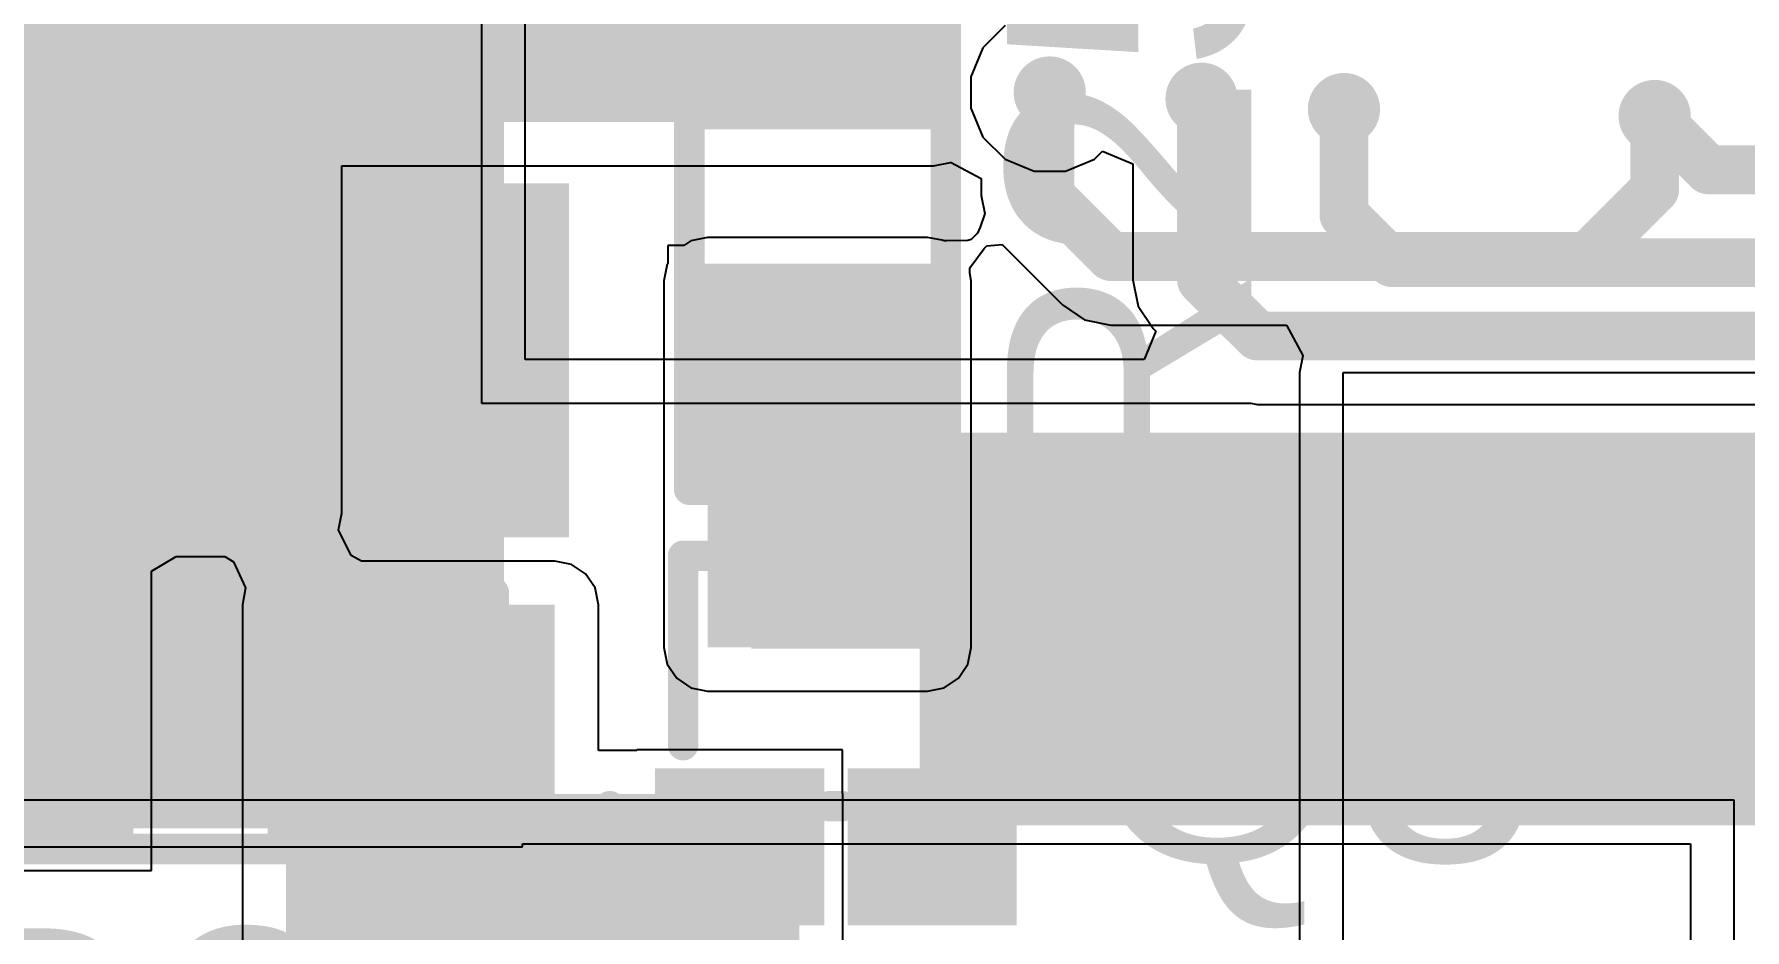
# Model space of a CAD drawing. Header units: millimetres. Extents: x -1.7 to 76.1, y -1.1 to 50.5.
# Drawn here: x 35.83 to 42.95, y 27.27 to 31 of the extents above; entities that cross this region are included whole.
import ezdxf

# ---------------------------------------------------------------- set-up
doc = ezdxf.new("R2010")
doc.units = ezdxf.units.MM
for name, color, linetype in [('BottomLayer', 5, 'Continuous'), ('BottomPaste', 16, 'Continuous'), ('BottomSolder', 6, 'Continuous'), ('TopLayer', 1, 'Continuous'), ('TopOverlay', 2, 'Continuous'), ('TopPaste', 8, 'Continuous'), ('TopSolder', 216, 'Continuous'), ('ViaHoleLayer', 16, 'Continuous')]:
    doc.layers.add(name, color=color, linetype=linetype)
doc.styles.add('Arial', font='', dxfattribs={"height": 0.2})
doc.styles.get('Arial').set_extended_font_data('Arial')

# ---------------------------------------------------------------- blocks, each defined once
blk = doc.blocks.new('SMC_B_104')
at = {"layer": 'BottomLayer'}
blk.add_hatch(color=5, dxfattribs=at).paths.add_polyline_path([(-5.99999943, 2.14999951), (-1.90000001, 2.14999951), (-1.90000001, -2.14999951), (-5.99999943, -2.14999951)])
at = {"layer": 'BottomPaste'}
blk.add_hatch(color=16, dxfattribs=at).paths.add_polyline_path([(-5.99999943, 2.14999951), (-1.90000001, 2.14999951), (-1.90000001, -2.14999951), (-5.99999943, -2.14999951)])
at = {"layer": 'BottomSolder'}
blk.add_hatch(color=6, dxfattribs=at).paths.add_polyline_path([(-6.101599429999999, 2.25159951), (-1.79840001, 2.25159951), (-1.79840001, -2.25159951), (-6.101599429999999, -2.25159951)])
blk = doc.blocks.new('XAL6030_102MEC_B_124')
at = {"layer": 'BottomLayer'}
for points in [[(-2.73499834, 2.74999958), (-1.30499866, 2.74999958), (-1.30499866, -2.74999958), (-2.73499834, -2.74999958)], [(1.3050012, 2.74999958), (2.73500088, 2.74999958), (2.73500088, -2.74999958), (1.3050012, -2.74999958)]]:
    blk.add_hatch(color=5, dxfattribs=at).paths.add_polyline_path(points)
at = {"layer": 'BottomPaste'}
for points in [[(-2.73499834, 2.74999958), (-1.30499866, 2.74999958), (-1.30499866, -2.74999958), (-2.73499834, -2.74999958)], [(1.3050012, 2.74999958), (2.73500088, 2.74999958), (2.73500088, -2.74999958), (1.3050012, -2.74999958)]]:
    blk.add_hatch(color=16, dxfattribs=at).paths.add_polyline_path(points)
at = {"layer": 'BottomSolder'}
for points in [[(-2.83659834, 2.85159958), (-1.20339866, 2.85159958), (-1.20339866, -2.85159958), (-2.83659834, -2.85159958)], [(1.2034012, 2.85159958), (2.83660088, 2.85159958), (2.83660088, -2.85159958), (1.2034012, -2.85159958)]]:
    blk.add_hatch(color=6, dxfattribs=at).paths.add_polyline_path(points)
blk = doc.blocks.new('LED_0805_125')
at = {"layer": 'TopLayer'}
for points in [[(-1.65000051, 0.6000000699999999), (-0.45000037, 0.6000000699999999), (-0.45000037, -0.6000000699999999), (-1.65000051, -0.6000000699999999)], [(0.45000037, 0.6000000699999999), (1.65000051, 0.6000000699999999), (1.65000051, -0.6000000699999999), (0.45000037, -0.6000000699999999)]]:
    blk.add_hatch(color=1, dxfattribs=at).paths.add_polyline_path(points)
at = {"layer": 'TopOverlay'}
blk.add_hatch(color=2, dxfattribs=at).paths.add_polyline_path([(1.73091348, -0.7366), (2.794, -0.7366), (2.794, 0.7366), (1.73091348, 0.7366)])
at = {"layer": 'TopPaste'}
for points in [[(-1.65000051, 0.6000000699999999), (-0.45000037, 0.6000000699999999), (-0.45000037, -0.6000000699999999), (-1.65000051, -0.6000000699999999)], [(0.45000037, 0.6000000699999999), (1.65000051, 0.6000000699999999), (1.65000051, -0.6000000699999999), (0.45000037, -0.6000000699999999)]]:
    blk.add_hatch(color=8, dxfattribs=at).paths.add_polyline_path(points)
at = {"layer": 'TopSolder'}
for points in [[(-1.75160051, 0.7016000699999999), (-0.34840037, 0.7016000699999999), (-0.34840037, -0.7016000699999999), (-1.75160051, -0.7016000699999999)], [(0.34840037, 0.7016000699999999), (1.75160051, 0.7016000699999999), (1.75160051, -0.7016000699999999), (0.34840037, -0.7016000699999999)]]:
    blk.add_hatch(color=216, dxfattribs=at).paths.add_polyline_path(points)
at = {"layer": 'TopOverlay', "const_width": 0.127}
for points in [[(-1.7272, -0.6814718399999999), (-1.7272, 0.6814718399999999)], [(-1.7272, 0.6814718399999999), (-0.47888652, 0.6814718399999999)], [(0.4826, 0.6858), (1.73091348, 0.6858)], [(1.73091348, -0.67714368), (1.73091348, 0.6858)], [(-1.7272, -0.6814718399999999), (-0.47888652, -0.6814718399999999)], [(0.4826, -0.67714368), (1.73091348, -0.67714368)]]:
    blk.add_lwpolyline(points, dxfattribs=at)
at = {"layer": 'TopOverlay', "const_width": 0.0635}
for points in [[(-1.75895, 0.6814718399999999, 1), (-1.69545, 0.6814718399999999, 1)], [(-1.75895, 0.6814718399999999, 1), (-1.69545, 0.6814718399999999, 1)], [(-0.51063652, 0.6814718399999999, 1), (-0.44713652, 0.6814718399999999, 1)], [(0.4508499999999999, 0.6858, 1), (0.51435, 0.6858, 1)], [(1.69916348, 0.6858, 1), (1.76266348, 0.6858, 1)], [(1.69916348, 0.6858, 1), (1.76266348, 0.6858, 1)], [(-1.75895, -0.6814718399999999, 1), (-1.69545, -0.6814718399999999, 1)], [(-1.75895, -0.6814718399999999, 1), (-1.69545, -0.6814718399999999, 1)], [(-0.51063652, -0.6814718399999999, 1), (-0.44713652, -0.6814718399999999, 1)], [(0.4508499999999999, -0.67714368, 1), (0.51435, -0.67714368, 1)], [(1.69916348, -0.67714368, 1), (1.76266348, -0.67714368, 1)], [(1.69916348, -0.67714368, 1), (1.76266348, -0.67714368, 1)]]:
    blk.add_lwpolyline(points, format="xyb", close=True, dxfattribs=at)
blk = doc.blocks.new('SOT_723_128')
at = {"layer": 'TopLayer'}
for points in [[(-0.2499995, 0.7999996699999999), (0.2499995, 0.7999996699999999), (0.2499995, 0.35000057), (-0.2499995, 0.35000057)], [(-0.6499986999999999, -0.35000057), (-0.1499997, -0.35000057), (-0.1499997, -0.7999996699999999), (-0.6499986999999999, -0.7999996699999999)], [(0.15000224, -0.35000057), (0.65000124, -0.35000057), (0.65000124, -0.7999996699999999), (0.15000224, -0.7999996699999999)]]:
    blk.add_hatch(color=1, dxfattribs=at).paths.add_polyline_path(points)
at = {"layer": 'TopPaste'}
for points in [[(-0.2499995, 0.7999996699999999), (0.2499995, 0.7999996699999999), (0.2499995, 0.35000057), (-0.2499995, 0.35000057)], [(-0.6499986999999999, -0.35000057), (-0.1499997, -0.35000057), (-0.1499997, -0.7999996699999999), (-0.6499986999999999, -0.7999996699999999)], [(0.15000224, -0.35000057), (0.65000124, -0.35000057), (0.65000124, -0.7999996699999999), (0.15000224, -0.7999996699999999)]]:
    blk.add_hatch(color=8, dxfattribs=at).paths.add_polyline_path(points)
at = {"layer": 'TopSolder'}
for points in [[(-0.3515995, 0.90159967), (0.3515995, 0.90159967), (0.3515995, 0.24840057), (-0.3515995, 0.24840057)], [(-0.7515987, -0.24840057), (-0.0483997, -0.24840057), (-0.0483997, -0.90159967), (-0.7515987, -0.90159967)], [(0.04840224, -0.24840057), (0.75160124, -0.24840057), (0.75160124, -0.90159967), (0.04840224, -0.90159967)]]:
    blk.add_hatch(color=216, dxfattribs=at).paths.add_polyline_path(points)
at = {"layer": 'TopOverlay', "const_width": 0.127}
for points in [[(-0.635, 0.635), (-0.3809999999999999, 0.635)], [(-0.635, -0.1524), (-0.635, 0.635)], [(-0.635, 0.635), (-0.3809999999999999, 0.635)], [(-0.635, -0.1524), (-0.635, 0.635)], [(0.3809999999999999, 0.635), (0.635, 0.635)], [(0.635, -0.1524), (0.635, 0.635)], [(-0.9397999999999999, -0.4064), (-0.8128, -0.5334)], [(-0.9397999999999999, -0.6604), (-0.9397999999999999, -0.4064)], [(-0.0254, -0.4064), (0.0254, -0.4064)], [(-0.9397999999999999, -0.6604), (-0.8128, -0.5334)]]:
    blk.add_lwpolyline(points, dxfattribs=at)
at = {"layer": 'TopOverlay', "const_width": 0.0635}
for points in [[(-0.66675, 0.635, 1), (-0.60325, 0.635, 1)], [(-0.66675, 0.635, 1), (-0.60325, 0.635, 1)], [(-0.66675, 0.635, 1), (-0.60325, 0.635, 1)], [(-0.66675, 0.635, 1), (-0.60325, 0.635, 1)], [(-0.41275, 0.635, 1), (-0.34925, 0.635, 1)], [(-0.41275, 0.635, 1), (-0.34925, 0.635, 1)], [(0.34925, 0.635, 1), (0.41275, 0.635, 1)], [(0.60325, 0.635, 1), (0.66675, 0.635, 1)], [(0.60325, 0.635, 1), (0.66675, 0.635, 1)], [(-0.66675, -0.1524, 1), (-0.60325, -0.1524, 1)], [(-0.66675, -0.1524, 1), (-0.60325, -0.1524, 1)], [(0.60325, -0.1524, 1), (0.66675, -0.1524, 1)], [(-0.9715499999999999, -0.4064, 1), (-0.9080499999999999, -0.4064, 1)], [(-0.9715499999999999, -0.4064, 1), (-0.9080499999999999, -0.4064, 1)], [(-0.05715, -0.4064, 1), (0.00635, -0.4064, 1)], [(-0.00635, -0.4064, 1), (0.05715, -0.4064, 1)], [(-0.84455, -0.5334, 1), (-0.7810499999999999, -0.5334, 1)], [(-0.84455, -0.5334, 1), (-0.7810499999999999, -0.5334, 1)], [(-0.9715499999999999, -0.6604, 1), (-0.9080499999999999, -0.6604, 1)], [(-0.9715499999999999, -0.6604, 1), (-0.9080499999999999, -0.6604, 1)]]:
    blk.add_lwpolyline(points, format="xyb", close=True, dxfattribs=at)
blk = doc.blocks.new('R___0603_154')
at = {"layer": 'TopLayer'}
for points in [[(-0.3809999999999999, 0.4445), (-0.3809999999999999, -0.4445), (-1.143, -0.4445), (-1.143, 0.4445)], [(1.143, 0.4445), (1.143, -0.4445), (0.3809999999999999, -0.4445), (0.3809999999999999, 0.4445)]]:
    blk.add_hatch(color=1, dxfattribs=at).paths.add_polyline_path(points)
at = {"layer": 'TopPaste'}
for points in [[(-0.3809999999999999, 0.4445), (-0.3809999999999999, -0.4445), (-1.143, -0.4445), (-1.143, 0.4445)], [(1.143, 0.4445), (1.143, -0.4445), (0.3809999999999999, -0.4445), (0.3809999999999999, 0.4445)]]:
    blk.add_hatch(color=8, dxfattribs=at).paths.add_polyline_path(points)
at = {"layer": 'TopSolder'}
for points in [[(-0.2794, 0.5460999999999999), (-0.2794, -0.5460999999999999), (-1.2446, -0.5460999999999999), (-1.2446, 0.5460999999999999)], [(1.2446, 0.5460999999999999), (1.2446, -0.5460999999999999), (0.2794, -0.5460999999999999), (0.2794, 0.5460999999999999)]]:
    blk.add_hatch(color=216, dxfattribs=at).paths.add_polyline_path(points)
at = {"layer": 'TopOverlay', "const_width": 0.127}
for points in [[(-1.2192, 0.5334), (-1.2192, -0.5334)], [(-1.2192, 0.5334), (1.2192, 0.5334)], [(1.2192, 0.5334), (1.2192, -0.5334)], [(-1.2192, -0.5334), (1.2192, -0.5334)]]:
    blk.add_lwpolyline(points, dxfattribs=at)
at = {"layer": 'TopOverlay', "const_width": 0.0635}
for points in [[(-1.25095, 0.5334, 1), (-1.18745, 0.5334, 1)], [(-1.25095, 0.5334, 1), (-1.18745, 0.5334, 1)], [(1.18745, 0.5334, 1), (1.25095, 0.5334, 1)], [(1.18745, 0.5334, 1), (1.25095, 0.5334, 1)], [(-1.25095, -0.5334, 1), (-1.18745, -0.5334, 1)], [(-1.25095, -0.5334, 1), (-1.18745, -0.5334, 1)], [(1.18745, -0.5334, 1), (1.25095, -0.5334, 1)], [(1.18745, -0.5334, 1), (1.25095, -0.5334, 1)]]:
    blk.add_lwpolyline(points, format="xyb", close=True, dxfattribs=at)
blk = doc.blocks.new('R___0603_155')
at = {"layer": 'TopLayer'}
for points in [[(-0.3809999999999999, 0.4445), (-0.3810000000000001, -0.4445), (-1.143, -0.4445), (-1.143, 0.4445)], [(1.143, 0.4445), (1.143, -0.4445), (0.3809999999999999, -0.4445), (0.3810000000000001, 0.4445)]]:
    blk.add_hatch(color=1, dxfattribs=at).paths.add_polyline_path(points)
at = {"layer": 'TopPaste'}
for points in [[(-0.3809999999999999, 0.4445), (-0.3810000000000001, -0.4445), (-1.143, -0.4445), (-1.143, 0.4445)], [(1.143, 0.4445), (1.143, -0.4445), (0.3809999999999999, -0.4445), (0.3810000000000001, 0.4445)]]:
    blk.add_hatch(color=8, dxfattribs=at).paths.add_polyline_path(points)
at = {"layer": 'TopSolder'}
for points in [[(-0.2793999999999999, 0.5460999999999999), (-0.2794, -0.5461), (-1.2446, -0.5460999999999999), (-1.2446, 0.5461)], [(1.2446, 0.5460999999999999), (1.2446, -0.5461), (0.2793999999999999, -0.5460999999999999), (0.2794, 0.5461)]]:
    blk.add_hatch(color=216, dxfattribs=at).paths.add_polyline_path(points)
at = {"layer": 'TopOverlay', "const_width": 0.127}
for points in [[(-1.2192, 0.5334), (1.2192, 0.5334)], [(-1.2192, -0.5334), (-1.2192, 0.5334)], [(1.2192, -0.5334), (1.2192, 0.5334)], [(-1.2192, -0.5334), (1.2192, -0.5334)]]:
    blk.add_lwpolyline(points, dxfattribs=at)
at = {"layer": 'TopOverlay', "const_width": 0.0635}
for points in [[(-1.25095, 0.5334, 1), (-1.18745, 0.5334, 1)], [(-1.25095, 0.5334, 1), (-1.18745, 0.5334, 1)], [(1.18745, 0.5334, 1), (1.25095, 0.5334, 1)], [(1.18745, 0.5334, 1), (1.25095, 0.5334, 1)], [(-1.25095, -0.5334, 1), (-1.18745, -0.5334, 1)], [(-1.25095, -0.5334, 1), (-1.18745, -0.5334, 1)], [(1.18745, -0.5334, 1), (1.25095, -0.5334, 1)], [(1.18745, -0.5334, 1), (1.25095, -0.5334, 1)]]:
    blk.add_lwpolyline(points, format="xyb", close=True, dxfattribs=at)

msp = doc.modelspace()

# ---------------------------------------------------------------- hatches: boundary and pattern name
at = {"layer": 'BottomLayer'}
h = msp.add_hatch(color=5, dxfattribs=at)
edge = h.paths.add_edge_path()
edge.add_arc((40.0558, 30.75598624), 0.1499997, 0, 360)
h = msp.add_hatch(color=5, dxfattribs=at)
edge = h.paths.add_edge_path()
edge.add_arc((40.68673854, 30.72993854), 0.1499997, 0, 360)
h = msp.add_hatch(color=5, dxfattribs=at)
edge = h.paths.add_edge_path()
edge.add_arc((41.27875666, 30.68695666), 0.1499997, 0, 360)
h = msp.add_hatch(color=5, dxfattribs=at)
edge = h.paths.add_edge_path()
edge.add_arc((42.57031618, 30.65804892), 0.1499997, 0, 360)
at = {"layer": 'TopLayer'}
for points in [[(35.6362, 30.6324), (39.5732, 30.6324), (39.5732, 31.496), (35.6362, 31.496)], [(35.6362, 29.00679999999999), (36.9316, 29.00679999999999), (36.9316, 30.9626), (35.6362, 30.9626)], [(38.63339999999999, 28.448), (39.5478, 28.448), (39.5478, 29.972), (38.63339999999999, 29.972)], [(36.88079999999999, 26.3652), (37.9984, 26.3652), (37.9984, 28.6258), (36.88079999999999, 28.6258)], [(37.7444, 26.3652), (39.0144, 26.3652), (39.0144, 27.8384), (37.7444, 27.8384)]]:
    msp.add_hatch(color=1, dxfattribs=at).paths.add_polyline_path(points)
h = msp.add_hatch(color=1, dxfattribs=at)
edge = h.paths.add_edge_path()
edge.add_arc((40.0558, 30.75598624), 0.1499997, 0, 360)
h = msp.add_hatch(color=1, dxfattribs=at)
edge = h.paths.add_edge_path()
edge.add_arc((40.68673854, 30.72993854), 0.1499997, 0, 360)
h = msp.add_hatch(color=1, dxfattribs=at)
edge = h.paths.add_edge_path()
edge.add_arc((41.27875666, 30.68695666), 0.1499997, 0, 360)
h = msp.add_hatch(color=1, dxfattribs=at)
edge = h.paths.add_edge_path()
edge.add_arc((42.57031618, 30.65804892), 0.1499997, 0, 360)
at = {"layer": 'ViaHoleLayer'}
h = msp.add_hatch(color=16, dxfattribs=at)
edge = h.paths.add_edge_path()
edge.add_arc((40.0558, 30.75598624), 0.0999998, 0, 360)
h = msp.add_hatch(color=16, dxfattribs=at)
edge = h.paths.add_edge_path()
edge.add_arc((40.68673854, 30.72993854), 0.0999998, 0, 360)
h = msp.add_hatch(color=16, dxfattribs=at)
edge = h.paths.add_edge_path()
edge.add_arc((41.27875666, 30.68695666), 0.0999998, 0, 360)
h = msp.add_hatch(color=16, dxfattribs=at)
edge = h.paths.add_edge_path()
edge.add_arc((42.57031618, 30.65804892), 0.0999998, 0, 360)

# ---------------------------------------------------------------- linework, layer by layer
at = {"layer": 'BottomLayer'}
for p, q in [((37.6936, 31.98614888), (37.6936, 29.64528234)), ((37.87488234, 29.64528234), (37.87488234, 31.98614888)), ((39.87011584, 31.03388001999999), (39.77790622, 30.9416704)), ((39.77790622, 30.9416704), (39.7280003, 30.82119058)), ((39.7280003, 30.82119058), (39.7280003, 30.6907819)), ((39.7280003, 30.6907819), (39.77790622, 30.57030208)), ((39.77790622, 30.57030208), (39.87011584, 30.47809246)), ((40.24148415999999, 30.47809246), (40.27486484, 30.51147314)), ((40.27486484, 30.51147314), (40.40186483999999, 30.4588672)), ((39.87011584, 30.47809246), (39.99059566, 30.42818654)), ((40.12100434, 30.42818654), (40.24148415999999, 30.47809246)), ((40.40186483999999, 30.4588672), (40.40186483999999, 29.97607416)), ((39.99059566, 30.42818654), (40.12100434, 30.42818654)), ((40.40186483999999, 29.97607416), (40.4018623, 29.97606146)), ((40.4018623, 29.97606146), (40.42354881999999, 29.86704466)), ((40.42354881999999, 29.86704466), (40.4853013, 29.77462422)), ((40.49731042, 29.7626151), (40.44870752, 29.64528234)), ((40.4853013, 29.77462422), (40.49731042, 29.7626151)), ((37.6936, 29.64528234), (37.6936, 29.464)), ((40.44870752, 29.64528234), (37.87488234, 29.64528234)), ((37.6936, 29.464), (40.89187148, 29.464)), ((40.89187148, 29.464), (40.9194, 29.45852376)), ((40.9194, 29.45852376), (40.9194127, 29.4585263)), ((40.9194127, 29.4585263), (45.1358, 29.4585263)), ((42.9006, 27.813), (33.5788, 27.813)), ((42.9006, 27.50471766), (42.9006, 27.813)), ((33.4084041, 27.61880176), (37.86399844, 27.61880176)), ((37.86399844, 27.61880176), (37.86399844, 27.63171766)), ((37.86399844, 27.63171766), (39.43940042, 27.63171766)), ((39.43940042, 27.63171766), (39.43940042, 27.63140016)), ((39.43940042, 27.63140016), (42.71931766, 27.63140016)), ((42.71931766, 27.63140016), (42.71931766, 26.02745112)), ((42.9006, 26.02745112), (42.9006, 27.50471766))]:
    msp.add_line(p, q, dxfattribs=at)
at = {"layer": 'BottomLayer', "const_width": 0.2032}
for points in [[(40.68673854, 29.97606146), (40.68673854, 30.72993854)], [(41.27875666, 30.24764588), (41.27875666, 30.68695666)], [(42.57031618, 30.65804892), (42.57031872, 30.65804892)], [(42.57031872, 30.65804892), (42.79436704, 30.4340006)], [(42.79436704, 30.4340006), (46.37063115999999, 30.4340006)], [(41.27875666, 30.24764588), (41.47820254, 30.0482)], [(41.47820254, 30.0482), (45.54191044, 30.0482)], [(40.68673854, 29.97606146), (40.9194, 29.7434)], [(40.9194, 29.7434), (45.339, 29.7434)]]:
    msp.add_lwpolyline(points, dxfattribs=at)
at = {"layer": 'BottomLayer', "const_width": 0.1016}
for points in [[(40.63593854, 30.72993854, 1), (40.73753854, 30.72993854, 1)], [(41.22795666, 30.68695666, 1), (41.32955665999999, 30.68695666, 1)], [(42.51951618, 30.65804892, 1), (42.62111618, 30.65804892, 1)], [(42.51951872, 30.65804892, 1), (42.62111872, 30.65804892, 1)], [(42.51951872, 30.65804892, 1), (42.62111872, 30.65804892, 1)], [(42.74356703999999, 30.4340006, 1), (42.84516703999999, 30.4340006, 1)], [(42.74356703999999, 30.4340006, 1), (42.84516703999999, 30.4340006, 1)], [(41.22795666, 30.24764588, 1), (41.32955665999999, 30.24764588, 1)], [(41.22795666, 30.24764588, 1), (41.32955665999999, 30.24764588, 1)], [(41.42740254, 30.0482, 1), (41.52900254, 30.0482, 1)], [(41.42740254, 30.0482, 1), (41.52900254, 30.0482, 1)], [(40.63593854, 29.97606146, 1), (40.73753854, 29.97606146, 1)], [(40.63593854, 29.97606146, 1), (40.73753854, 29.97606146, 1)], [(40.8686, 29.7434, 1), (40.9702, 29.7434, 1)], [(40.8686, 29.7434, 1), (40.9702, 29.7434, 1)]]:
    msp.add_lwpolyline(points, format="xyb", close=True, dxfattribs=at)
at = {"layer": 'TopLayer'}
for p, q in [((37.11288234, 29.00679999999999), (37.11288234, 30.45111766)), ((37.11288234, 30.45111766), (39.5732, 30.45111766)), ((39.5732, 30.45111766), (39.64257248, 30.46491748)), ((39.64257248, 30.46491748), (39.6439263, 30.46582172)), ((39.6439263, 30.46582172), (39.77092629999999, 30.39793514)), ((39.77092629999999, 30.39793514), (39.77092629999999, 30.3276127)), ((39.77092629999999, 30.3276127), (39.77092376, 30.3276)), ((39.77092376, 30.3276), (39.78575736, 30.25302814)), ((39.78575736, 30.25302814), (39.76683436, 30.19545142)), ((38.63339999999999, 30.15328234), (38.56402752, 30.13948252)), ((39.5478, 30.15328234), (38.63339999999999, 30.15328234)), ((39.60899621999999, 30.14111066), (39.5478, 30.15328234)), ((39.7559784, 30.17085406), (39.72944302, 30.14399864)), ((39.76683436, 30.19545142), (39.7559784, 30.17085406)), ((38.53487086, 30.12000072), (38.4683, 30.12000072)), ((38.4683, 30.12000072), (38.4683, 30.04493863999999)), ((38.56402752, 30.13948252), (38.53487086, 30.12000072)), ((39.61717248, 30.1394876), (39.60899621999999, 30.14111066)), ((39.61766778, 30.13945204), (39.61717248, 30.1394876)), ((39.62803098, 30.13878402), (39.61766778, 30.13945204)), ((39.71533586, 30.13992448), (39.62803098, 30.13878402)), ((39.72944302, 30.14399864), (39.71533586, 30.13992448)), ((39.72428682, 30.02653126), (39.78301162, 30.10754964)), ((39.78301162, 30.10754964), (39.79437049999999, 30.11769186)), ((39.79437049999999, 30.11769186), (39.85754284, 30.12298268)), ((39.85754284, 30.12298268), (40.10835768, 29.87217038)), ((38.46591748, 30.04137248), (38.45211765999999, 29.972)), ((38.4683, 30.04493863999999), (38.46591748, 30.04137248)), ((39.72362896, 30.00495142), (39.72428682, 30.02653126)), ((38.45211765999999, 29.972), (38.45211765999999, 28.448)), ((39.72908487999999, 29.972), (39.72362896, 30.00495142)), ((39.72908234, 29.87940938), (39.72908487999999, 29.972)), ((39.72908234, 28.448), (39.72908234, 29.87940938)), ((40.10835768, 29.87217038), (40.10836276, 29.87216276)), ((40.10836276, 29.87216276), (40.2007832, 29.81041028)), ((40.2007832, 29.81041028), (40.3098, 29.7887263)), ((40.3098, 29.7887263), (41.04053514, 29.7887263)), ((41.04053514, 29.7887263), (41.10842172, 29.6617263)), ((41.10751748, 29.66037248), (41.09371766, 29.591)), ((41.10842172, 29.6617263), (41.10751748, 29.66037248)), ((41.09371766, 29.591), (41.09371766, 25.98286396)), ((41.275, 23.7236), (41.275, 29.591)), ((41.275, 29.591), (44.0436, 29.591)), ((37.09908252, 28.93743006), (37.11288234, 29.00679999999999)), ((37.1525927, 28.83021412), (37.09908252, 28.93743006)), ((36.32200254, 28.76549746), (36.42414101999999, 28.82551766)), ((36.42414101999999, 28.82551766), (36.62625898, 28.82551766)), ((36.62625898, 28.82551766), (36.66253018, 28.80420452)), ((36.66253018, 28.80420452), (36.71331748, 28.69516994)), ((37.19462207999999, 28.80708234), (37.1525927, 28.83021412)), ((37.9984, 28.80708234), (37.19462207999999, 28.80708234)), ((38.06777248, 28.79328252), (37.9984, 28.80708234)), ((36.322, 28.69851512), (36.32200254, 28.76549746)), ((38.12658618, 28.75398618), (38.06777248, 28.79328252)), ((38.16588252, 28.69517248), (38.12658618, 28.75398618)), ((36.322, 27.5209), (36.322, 28.69851512)), ((36.71331748, 28.69516994), (36.69951766, 28.6258)), ((38.17968234, 28.6258), (38.16588252, 28.69517248)), ((36.69951766, 28.6258), (36.69951766, 26.3652)), ((38.17968234, 28.01968234), (38.17968234, 28.6258)), ((38.45211765999999, 28.448), (38.46591748, 28.37862752)), ((39.71528252, 28.37862752), (39.72908234, 28.448)), ((38.46591748, 28.37862752), (38.50521382, 28.31981382)), ((39.67598618, 28.31981382), (39.71528252, 28.37862752)), ((38.50521382, 28.31981382), (38.56402752, 28.28051748)), ((39.61717248, 28.28051748), (39.67598618, 28.31981382)), ((38.56402752, 28.28051748), (38.63339999999999, 28.26671766)), ((38.63339999999999, 28.26671766), (39.5478, 28.26671766)), ((39.5478, 28.26671766), (39.61717248, 28.28051748)), ((38.3390013, 28.01968234), (38.17968234, 28.01968234)), ((39.1946003, 28.02179816), (38.3390013, 28.02179816)), ((38.3390013, 28.02179816), (38.3390013, 28.01968234)), ((39.1946003, 27.84384068), (39.1946003, 28.02179816)), ((39.19568234, 27.8384), (39.1946003, 27.84384068)), ((39.19568234, 26.3652), (39.19568234, 27.8384)), ((35.20439999999999, 27.5209), (36.322, 27.5209))]:
    msp.add_line(p, q, dxfattribs=at)
for points, const_width in [([(40.0558, 30.3276), (40.0558, 30.75598624)], 0.2032), ([(42.57031618, 30.35291618), (42.57031618, 30.65804892)], 0.2032), ([(42.291, 30.0736), (42.57031618, 30.35291618)], 0.2032), ([(40.0558, 30.3276), (40.3098, 30.0736)], 0.2032), ([(40.3098, 30.0736), (42.291, 30.0736)], 0.2032), ([(35.5854, 27.9654), (35.7632, 28.1432)], 0.3048)]:
    msp.add_lwpolyline(points, dxfattribs=dict(at, const_width=const_width))
for points, const_width in [([(40.005, 30.75598624, 1), (40.1066, 30.75598624, 1)], 0.1016), ([(42.51951618, 30.65804892, 1), (42.62111618, 30.65804892, 1)], 0.1016), ([(42.51951618, 30.35291618, 1), (42.62111618, 30.35291618, 1)], 0.1016), ([(42.51951618, 30.35291618, 1), (42.62111618, 30.35291618, 1)], 0.1016), ([(40.005, 30.3276, 1), (40.1066, 30.3276, 1)], 0.1016), ([(40.005, 30.3276, 1), (40.1066, 30.3276, 1)], 0.1016), ([(40.259, 30.0736, 1), (40.3606, 30.0736, 1)], 0.1016), ([(40.259, 30.0736, 1), (40.3606, 30.0736, 1)], 0.1016), ([(42.2402, 30.0736, 1), (42.3418, 30.0736, 1)], 0.1016), ([(42.2402, 30.0736, 1), (42.3418, 30.0736, 1)], 0.1016), ([(35.687, 28.1432, 1), (35.8394, 28.1432, 1)], 0.1524)]:
    msp.add_lwpolyline(points, format="xyb", close=True, dxfattribs=dict(at, const_width=const_width))

# ---------------------------------------------------------------- block references
for name, p, rotation in [('XAL6030_102MEC_B_124', (42.3672, 30.5441985), 90), ('SMC_B_104', (31.68620028, 29.9466), 180), ('R___0603_154', (39.09059999999999, 30.32320072), 90)]:
    msp.add_blockref(name, p, dxfattribs=dict(rotation=rotation))
for name, p in [('LED_0805_125', (35.26339912, 29.6418)), ('SOT_723_128', (39.1668, 28.194)), ('R___0603_155', (36.5252, 28.1432))]:
    msp.add_blockref(name, p)

# ---------------------------------------------------------------- texts
at = {"layer": 'TopOverlay', "style": 'Arial'}
for s, p in [('U7', (36.3646085, 30.6833651)), ('Q3', (40.2000085, 27.5591651)), ('R32', (35.29797106, 26.2637651))]:
    msp.add_text(s, height=1.016, dxfattribs=at).set_placement(p)
msp.add_text('R25', height=1.016, rotation=90, dxfattribs=at).set_placement((40.8938349, 29.02417106))

doc.saveas('drawing.dxf')
